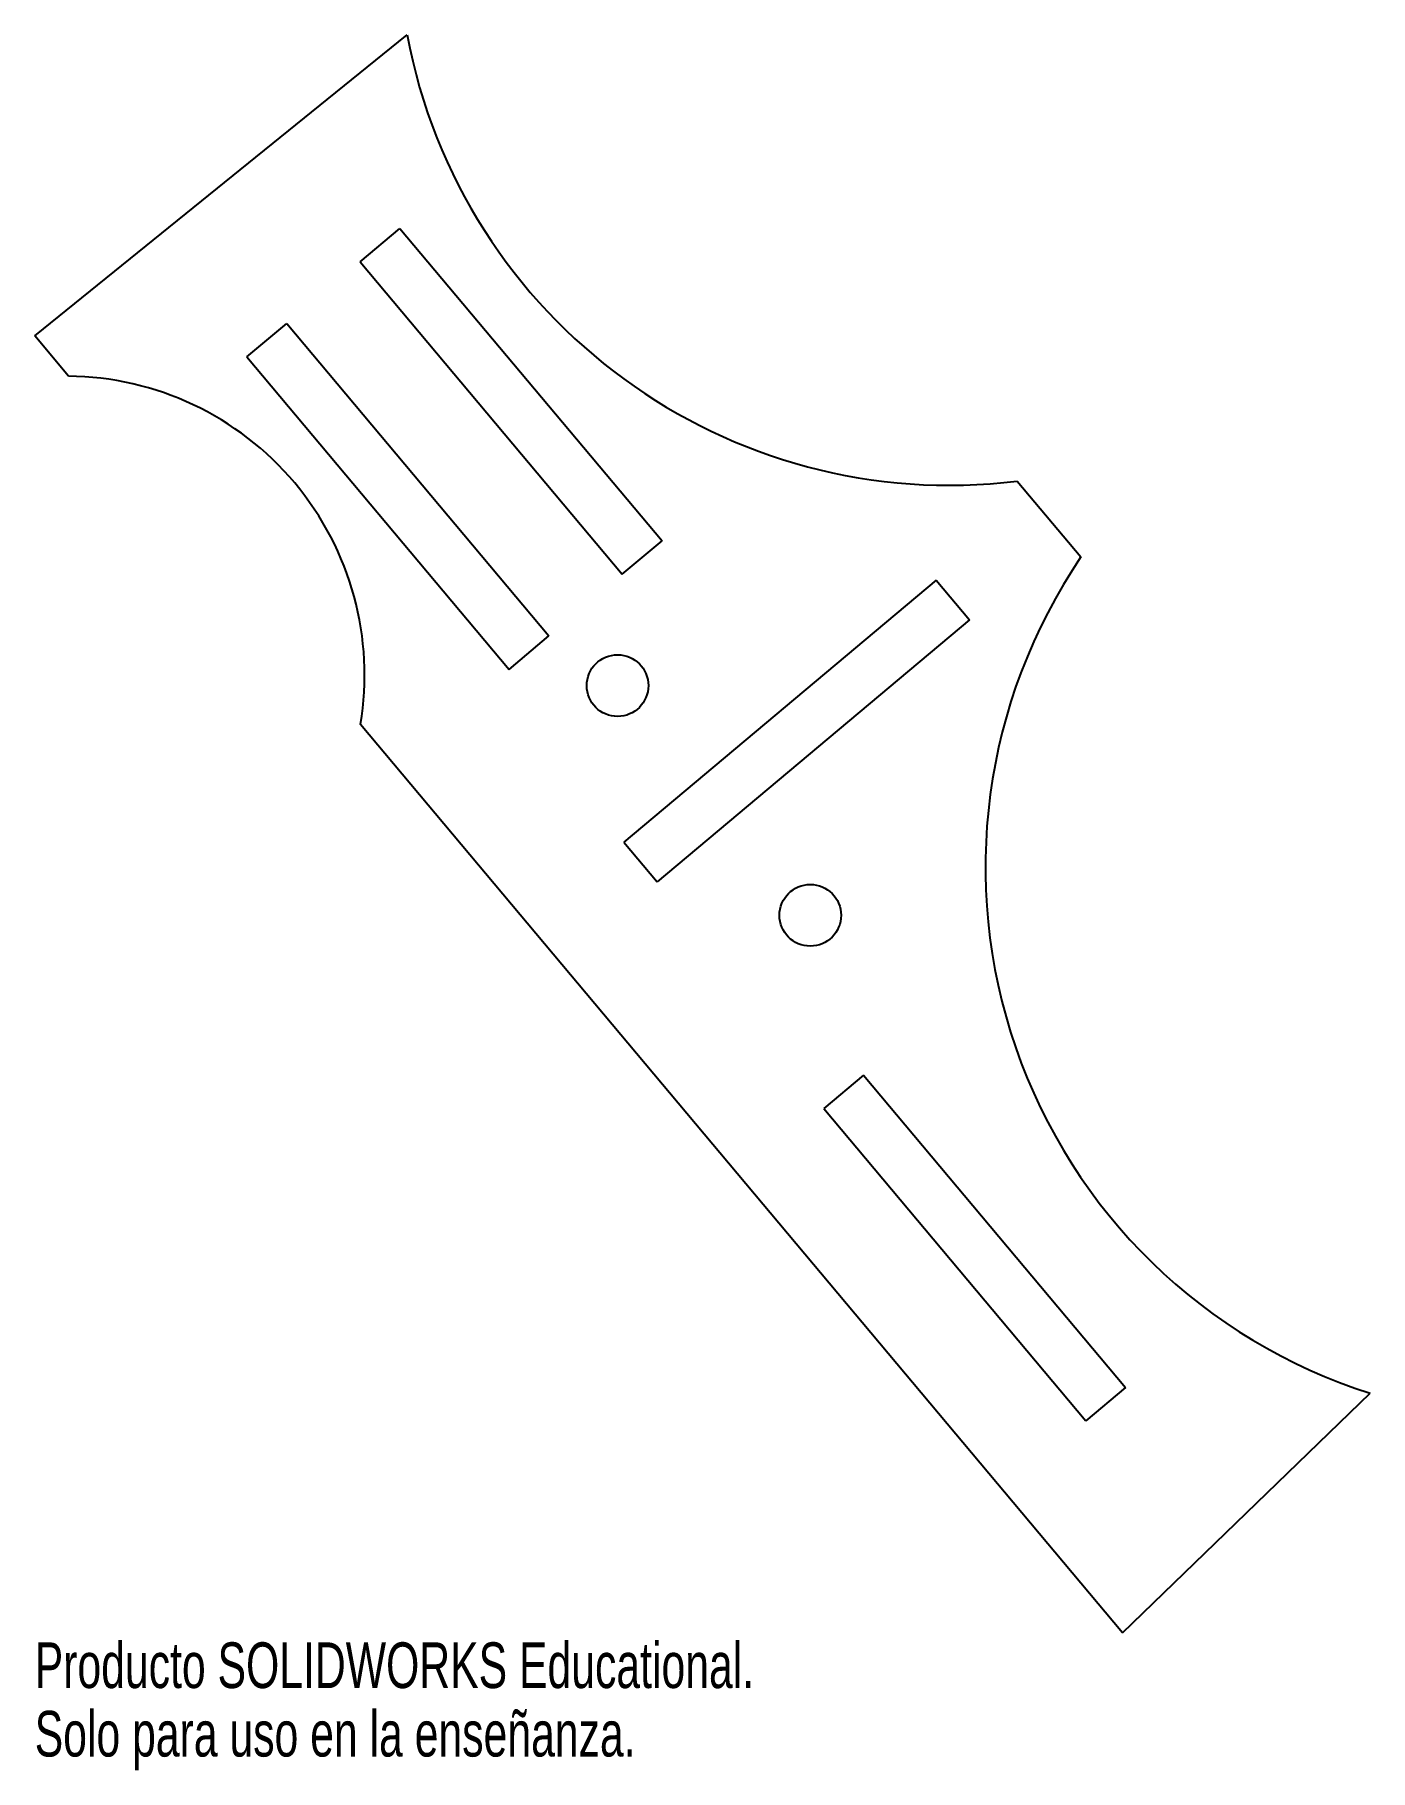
# Model space of a CAD drawing. Header units: inches. Extents: x -14.16 to -8.59, y 10.89 to 18.13.
import ezdxf

# ---------------------------------------------------------------- set-up
doc = ezdxf.new("R2010")
doc.units = ezdxf.units.IN
doc.header["$MEASUREMENT"] = 0
doc.styles.add('SLDTEXTSTYLE0', font='TXT', dxfattribs={"width": 0.7})

msp = doc.modelspace()

# ---------------------------------------------------------------- linework, layer by layer
at = {"color": 7, "linetype": 'Continuous', "lineweight": 25}
for p, q in [((-14.1585, 16.8735), (-12.6056, 18.1292)), ((-12.8012, 17.1821), (-12.6353, 17.3213)), ((-12.6353, 17.3213), (-11.5425, 16.0191)), ((-12.8012, 17.1821), (-11.7084, 15.8799)), ((-14.0178, 16.7058), (-14.1585, 16.8735)), ((-13.2734, 16.7858), (-13.1076, 16.925)), ((-13.1076, 16.925), (-12.0148, 15.6228)), ((-13.2734, 16.7858), (-12.1807, 15.4836)), ((-10.0612, 16.2687), (-9.7956, 15.9521)), ((-11.7084, 15.8799), (-11.5425, 16.0191)), ((-10.4001, 15.8559), (-11.7024, 14.7631)), ((-10.4001, 15.8559), (-10.2609, 15.69)), ((-10.2609, 15.69), (-11.5632, 14.5973)), ((-12.1807, 15.4836), (-12.0148, 15.6228)), ((-9.6225, 11.4676), (-12.7998, 15.2542)), ((-11.7024, 14.7631), (-11.5632, 14.5973)), ((-10.7028, 13.792), (-10.8686, 13.6528)), ((-10.7028, 13.792), (-9.61, 12.4897)), ((-10.8686, 13.6528), (-9.7759, 12.3505)), ((-9.61, 12.4897), (-9.7759, 12.3505)), ((-9.6225, 11.4676), (-8.5892, 12.4658))]:
    msp.add_line(p, q, dxfattribs=at)
for centre in [(-11.7281, 15.4161), (-10.9246, 14.4585)]:
    msp.add_circle(centre, 0.1285, dxfattribs=at)
for centre, radius, start, end in [((-10.3446, 18.5511), 2.3, 190.56983, 277.07927), ((-14.0289, 15.4597), 1.2461, 350.50849, 89.49151), ((-7.894, 14.6583), 2.3, 145.76778, 252.40683)]:
    msp.add_arc(centre, radius, start, end, dxfattribs=at)

# ---------------------------------------------------------------- texts
at = {"color": 7, "linetype": 'Continuous', "char_height": 0.1903, "attachment_point": 1, "style": 'SLDTEXTSTYLE0'}
for s, insert in [('Producto SOLIDWORKS Educational.', (-14.1585, 11.4275)), ('Solo para uso en la enseñanza.', (-14.1585, 11.142))]:
    msp.add_mtext(s, dxfattribs=dict(at, insert=insert))

doc.saveas('drawing.dxf')
